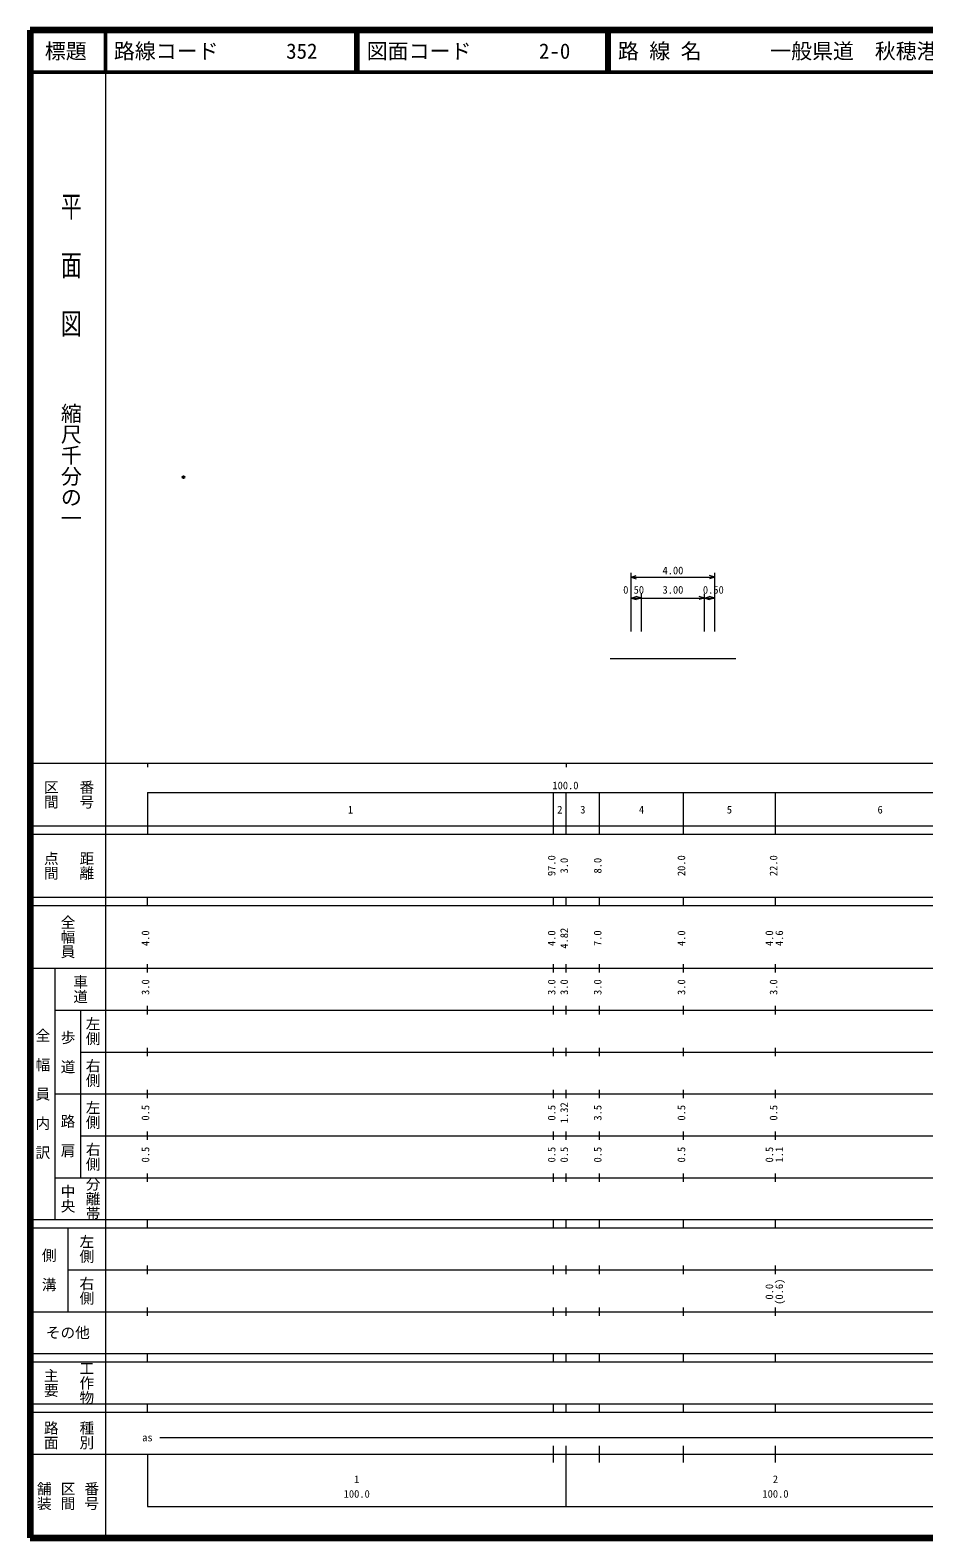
# Model space of a CAD drawing. Units: millimetres on the paper, enlarged 1000 times, with parts at other scales. Extents: x 40000 to 680000, y 20000 to 380000.
# Drawn here: x 40000 to 253442, y 20000 to 380000 of the extents above; entities that cross this region are included whole.
import ezdxf
from ezdxf.enums import TextEntityAlignment as Align

# ---------------------------------------------------------------- set-up
doc = ezdxf.new("R2010")
doc.units = ezdxf.units.MM
doc.header["$LTSCALE"] = 1000
doc.header["$PDMODE"] = 32
doc.header["$PDSIZE"] = 500
for name, color, linetype, lineweight in [('M-BGD', 7, 'Continuous', 13), ('M-STR-HTXT', 7, 'Continuous', 13), ('M-TTL', 2, 'Continuous', 140), ('M-TTL-BAND', 7, 'Continuous', 13), ('M-TTL-LINE', 7, 'Continuous', 50)]:
    doc.layers.add(name, color=color, linetype=linetype, lineweight=lineweight)
doc.layers.add('M-OTRS', color=6, linetype='Continuous')
doc.layers.add('M-TTL-TXT', color=7, linetype='Continuous')
doc.styles.add('@ＭＳ ゴシック', font='')
doc.styles.add('ＭＳ ゴシック', font='')
doc.styles.get('@ＭＳ ゴシック').set_extended_font_data('@MS Gothic')
doc.styles.get('ＭＳ ゴシック').set_extended_font_data('MS Gothic')

msp = doc.modelspace()

# ---------------------------------------------------------------- linework, layer by layer
at = {"layer": 'M-BGD'}
msp.add_line((178516, 230000), (208516, 230000), dxfattribs=at)
at = {"layer": 'M-OTRS'}
msp.add_point((76611, 273246), dxfattribs=at)
at = {"layer": 'M-STR-HTXT'}
for p, q in [((183516, 236395), (183516, 250398)), ((183516, 249398), (184766, 249773)), ((183516, 249398), (203516, 249398)), ((183516, 249398), (184766, 249023)), ((203516, 249398), (202266, 249773)), ((203516, 249398), (202266, 249023)), ((203516, 236395), (203516, 250398)), ((186016, 236395), (186016, 245398)), ((201016, 236395), (201016, 245398)), ((183516, 244398), (184766, 244773)), ((183516, 244398), (184766, 244023)), ((183516, 244398), (186016, 244398)), ((186016, 244398), (184766, 244773)), ((186016, 244398), (184766, 244023)), ((186016, 244398), (201016, 244398)), ((201016, 244398), (199766, 244773)), ((201016, 244398), (199766, 244023)), ((201016, 244398), (202266, 244773)), ((201016, 244398), (203516, 244398)), ((201016, 244398), (202266, 244023)), ((203516, 244398), (202266, 244773)), ((203516, 244398), (202266, 244023))]:
    msp.add_line(p, q, dxfattribs=at)
at = {"layer": 'M-TTL'}
for p, q in [((40000, 380000), (40000, 20000)), ((680000, 380000), (40000, 380000)), ((40000, 20000), (680000, 20000))]:
    msp.add_line(p, q, dxfattribs=at)
at = {"layer": 'M-TTL-BAND'}
for p, q in [((58000, 370000), (58000, 20000)), ((40000, 205000), (579000, 205000)), ((68000, 205000), (68000, 204000)), ((168000, 205000), (168000, 204000)), ((68000, 198000), (579000, 198000)), ((68000, 198000), (68000, 188000)), ((165000, 188000), (165000, 198000)), ((168000, 188000), (168000, 198000)), ((176000, 188000), (176000, 198000)), ((196000, 188000), (196000, 198000)), ((218000, 188000), (218000, 198000)), ((40000, 190000), (579000, 190000)), ((40000, 188000), (579000, 188000)), ((40000, 173000), (579000, 173000)), ((68000, 171000), (68000, 173000)), ((165000, 171000), (165000, 173000)), ((168000, 171000), (168000, 173000)), ((176000, 171000), (176000, 173000)), ((196000, 171000), (196000, 173000)), ((218000, 171000), (218000, 173000)), ((40000, 171000), (579000, 171000)), ((40000, 156000), (579000, 156000)), ((46000, 96000), (46000, 156000)), ((68000, 155000), (68000, 157000)), ((165000, 155000), (165000, 157000)), ((168000, 155000), (168000, 157000)), ((176000, 155000), (176000, 157000)), ((196000, 155000), (196000, 157000)), ((218000, 155000), (218000, 157000)), ((46000, 146000), (579000, 146000)), ((52000, 146000), (52000, 106000)), ((68000, 145000), (68000, 147000)), ((165000, 145000), (165000, 147000)), ((168000, 145000), (168000, 147000)), ((176000, 145000), (176000, 147000)), ((196000, 145000), (196000, 147000)), ((218000, 145000), (218000, 147000)), ((68000, 135000), (68000, 137000)), ((165000, 135000), (165000, 137000)), ((168000, 135000), (168000, 137000)), ((176000, 135000), (176000, 137000)), ((196000, 135000), (196000, 137000)), ((218000, 135000), (218000, 137000)), ((52000, 136000), (579000, 136000)), ((46000, 126000), (579000, 126000)), ((68000, 125000), (68000, 127000)), ((165000, 125000), (165000, 127000)), ((168000, 125000), (168000, 127000)), ((176000, 125000), (176000, 127000)), ((196000, 125000), (196000, 127000)), ((218000, 125000), (218000, 127000)), ((52000, 116000), (579000, 116000)), ((68000, 115000), (68000, 117000)), ((165000, 115000), (165000, 117000)), ((168000, 115000), (168000, 117000)), ((176000, 115000), (176000, 117000)), ((196000, 115000), (196000, 117000)), ((218000, 115000), (218000, 117000)), ((46000, 106000), (579000, 106000)), ((68000, 105000), (68000, 107000)), ((165000, 105000), (165000, 107000)), ((168000, 105000), (168000, 107000)), ((176000, 105000), (176000, 107000)), ((196000, 105000), (196000, 107000)), ((218000, 105000), (218000, 107000)), ((40000, 96000), (579000, 96000)), ((40000, 94000), (579000, 94000)), ((49000, 94000), (49000, 74000)), ((68000, 94000), (68000, 96000)), ((165000, 94000), (165000, 96000)), ((168000, 94000), (168000, 96000)), ((176000, 94000), (176000, 96000)), ((196000, 94000), (196000, 96000)), ((218000, 94000), (218000, 96000)), ((49000, 84000), (579000, 84000)), ((68000, 83000), (68000, 85000)), ((165000, 83000), (165000, 85000)), ((168000, 83000), (168000, 85000)), ((176000, 83000), (176000, 85000)), ((196000, 83000), (196000, 85000)), ((218000, 83000), (218000, 85000)), ((40000, 74000), (579000, 74000)), ((68000, 73000), (68000, 75000)), ((165000, 73000), (165000, 75000)), ((168000, 73000), (168000, 75000)), ((176000, 73000), (176000, 75000)), ((196000, 73000), (196000, 75000)), ((218000, 73000), (218000, 75000)), ((40000, 64000), (579000, 64000)), ((40000, 62000), (579000, 62000)), ((68000, 62000), (68000, 64000)), ((165000, 62000), (165000, 64000)), ((168000, 62000), (168000, 64000)), ((176000, 62000), (176000, 64000)), ((196000, 62000), (196000, 64000)), ((218000, 62000), (218000, 64000)), ((40000, 52000), (579000, 52000)), ((68000, 50000), (68000, 52000)), ((165000, 50000), (165000, 52000)), ((168000, 50000), (168000, 52000)), ((176000, 50000), (176000, 52000)), ((196000, 50000), (196000, 52000)), ((218000, 50000), (218000, 52000)), ((40000, 50000), (579000, 50000)), ((71000, 44000), (550000, 44000)), ((40000, 40000), (579000, 40000)), ((68000, 40000), (68000, 27500)), ((165000, 38000), (165000, 42000)), ((168000, 27500), (168000, 42000)), ((176000, 38000), (176000, 42000)), ((196000, 38000), (196000, 42000)), ((218000, 38000), (218000, 42000)), ((68000, 27500), (579000, 27500))]:
    msp.add_line(p, q, dxfattribs=at)
at = {"layer": 'M-TTL-LINE'}
for p, q in [((58000, 380000), (58000, 370000)), ((117750, 380000), (117750, 370000)), ((118250, 380000), (118250, 370000)), ((177750, 380000), (177750, 370000)), ((178250, 380000), (178250, 370000)), ((40000, 370000), (680000, 370000))]:
    msp.add_line(p, q, dxfattribs=at)

# ---------------------------------------------------------------- texts
at = {"layer": 'M-STR-HTXT', "style": 'ＭＳ ゴシック'}
for s, p in [('4.00', (193516, 249523)), ('0.50', (184130, 244898)), ('3.00', (193516, 244898)), ('0.50', (203163, 244898))]:
    msp.add_text(s, height=1833, dxfattribs=at).set_placement(p, align=Align.BOTTOM_CENTER)
at = {"layer": 'M-TTL-BAND', "style": '@ＭＳ ゴシック', "width": 1.4}
msp.add_text('平  面  図', height=3666, rotation=270, dxfattribs=at).set_placement((49777, 306475), align=Align.MIDDLE_RIGHT)
at = {"layer": 'M-TTL-BAND', "style": '@ＭＳ ゴシック'}
msp.add_text('縮尺千分の一', height=3666, rotation=270, dxfattribs=at).set_placement((49777, 261030), align=Align.MIDDLE_RIGHT)
for s, p in [('区間', (45000, 197500)), ('番号', (53500, 197500)), ('点間', (45000, 180500)), ('距離', (53500, 180500)), ('全幅員', (49000, 163500)), ('車道', (52000, 151000)), ('左側', (55000, 141000)), ('全\u3000幅\u3000員\u3000内\u3000訳', (43000, 126000)), ('歩\u3000道', (49000, 136000)), ('右側', (55000, 131000)), ('左側', (55000, 121000)), ('路\u3000肩', (49000, 116000)), ('右側', (55000, 111000)), ('分離帯', (55000, 101000)), ('中央', (49000, 101000)), ('左側', (53500, 89000)), ('側\u3000溝', (44500, 84000)), ('右側', (53500, 79000)), ('工作物', (53500, 57000)), ('主要', (45000, 57000)), ('路面', (45000, 44500)), ('種別', (53500, 44500)), ('舗装', (43333, 30000)), ('区間', (49000, 30000)), ('番号', (54667, 30000))]:
    msp.add_text(s, height=2566, rotation=270, dxfattribs=at).set_placement(p, align=Align.MIDDLE_CENTER)
at = {"layer": 'M-TTL-BAND', "style": 'ＭＳ ゴシック'}
for s, p in [('100.0', (167844, 198195)), ('1', (116500, 192405)), ('2', (166500, 192405)), ('3', (172000, 192405)), ('4', (186000, 192405)), ('5', (207000, 192405)), ('6', (243000, 192405)), ('as', (68000, 42500)), ('1', (118000, 32523)), ('2', (218000, 32523)), ('100.0', (118000, 29033)), ('100.0', (218000, 29033))]:
    msp.add_text(s, height=1833, dxfattribs=at).set_placement(p, align=Align.BOTTOM_CENTER)
for s, p in [('97.0', (166000, 180500)), ('3.0', (169000, 180500)), ('8.0', (177000, 180500)), ('20.0', (197000, 180500)), ('22.0', (219000, 180500)), ('4.0', (69000, 163174)), ('4.0', (166000, 163174)), ('4.82', (169000, 163174)), ('7.0', (177000, 163174)), ('4.0', (197000, 163174)), ('4.0', (218000, 163174)), ('4.6', (220370, 163174)), ('3.0', (69000, 151500)), ('3.0', (166000, 151500)), ('3.0', (169000, 151500)), ('3.0', (177000, 151500)), ('3.0', (197000, 151500)), ('3.0', (219000, 151500)), ('0.5', (69000, 121500)), ('0.5', (166000, 121500)), ('1.32', (169000, 121500)), ('3.5', (177000, 121500)), ('0.5', (197000, 121500)), ('0.5', (219000, 121500)), ('0.5', (69000, 111500)), ('0.5', (166000, 111500)), ('0.5', (169000, 111500)), ('0.5', (177000, 111500)), ('0.5', (197000, 111500)), ('0.5', (218000, 111500)), ('1.1', (220370, 111500)), ('0.0', (218000, 78764)), ('(0.6)', (220370, 78764))]:
    msp.add_text(s, height=1833, rotation=90, dxfattribs=at).set_placement(p, align=Align.BOTTOM_CENTER)
msp.add_text('その他', height=2566, dxfattribs=at).set_placement((49000, 69000), align=Align.MIDDLE_CENTER)
at = {"layer": 'M-TTL-TXT', "style": 'ＭＳ ゴシック'}
msp.add_text('標題', height=3666, dxfattribs=at).set_placement((48500, 375000), align=Align.MIDDLE_CENTER)
for s, p in [('路線コード', (60000, 375000)), ('352', (101142, 375000)), ('図面コード', (120380, 375000)), ('2-0', (161521, 375000)), ('路 線 名', (180380, 375000)), ('一般県道\u3000秋穂港線', (216734, 375000))]:
    msp.add_text(s, height=3666, dxfattribs=at).set_placement(p, align=Align.MIDDLE_LEFT)

doc.saveas('drawing.dxf')
